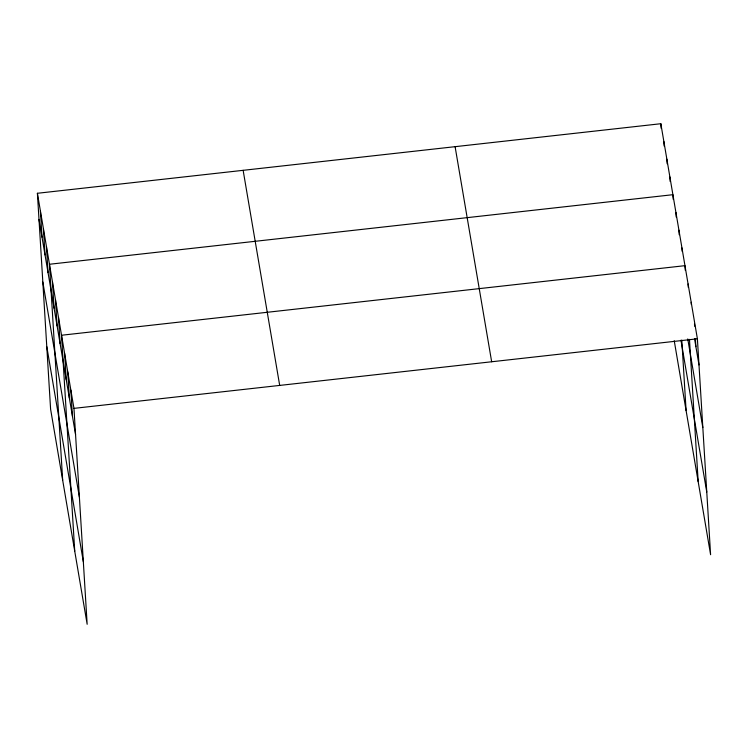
<?xml version="1.0" encoding="UTF-8"?>
<svg xmlns="http://www.w3.org/2000/svg" width="748" height="748" viewBox="0 0 748 748"><rect width="100%" height="100%" fill="white"/><g stroke="black" fill="none" stroke-linecap="round" stroke-linejoin="round"><path stroke-width="1.12" d="M37.4 193.283L73.959 408.371L87.161 624.281L50.602 409.193L37.4 193.283L660.839 123.719L697.398 338.807L710.6 554.717L674.229 340.733M73.959 408.371L697.398 338.807M694.527 338.666L698.997 364.949M687.758 338.919L702.821 427.576M680.961 340.218L706.767 492.09M455.102 146.673L491.66 361.761M243.137 170.329L279.687 385.416M38.999 219.426L75.557 434.523M42.832 282.052L79.382 497.14M46.778 346.576L83.327 561.664M694.499 323.931L694.63 326.203M695.397 338.713L695.883 346.67M691.18 302.239L691.32 304.511M688.076 283.959L688.282 287.363M685.243 270.224L684.962 265.671L61.523 335.244L74.735 551.154M689.469 339.368L698.174 481.59M681.952 247.925L682.157 251.337M678.932 230.188L679.212 234.732M675.921 212.441L676.192 216.985M673.181 199.239L672.901 194.695L49.462 264.259L62.673 480.179M681.793 340.06L686.103 410.605M669.89 176.949L670.161 181.493M666.87 159.202L667.151 163.756M663.85 141.456L664.13 146.01M660.839 123.719L661.12 128.263M70.845 390.091L72.444 416.234M67.741 371.803L69.34 397.955M64.637 353.524L66.235 379.666M58.512 317.498L60.111 343.641M55.492 299.752L57.091 325.894M52.482 282.005L54.08 308.157M46.451 246.522L48.05 272.665M43.431 228.776L45.03 254.918M40.42 211.03L42.019 237.172"/></g></svg>
